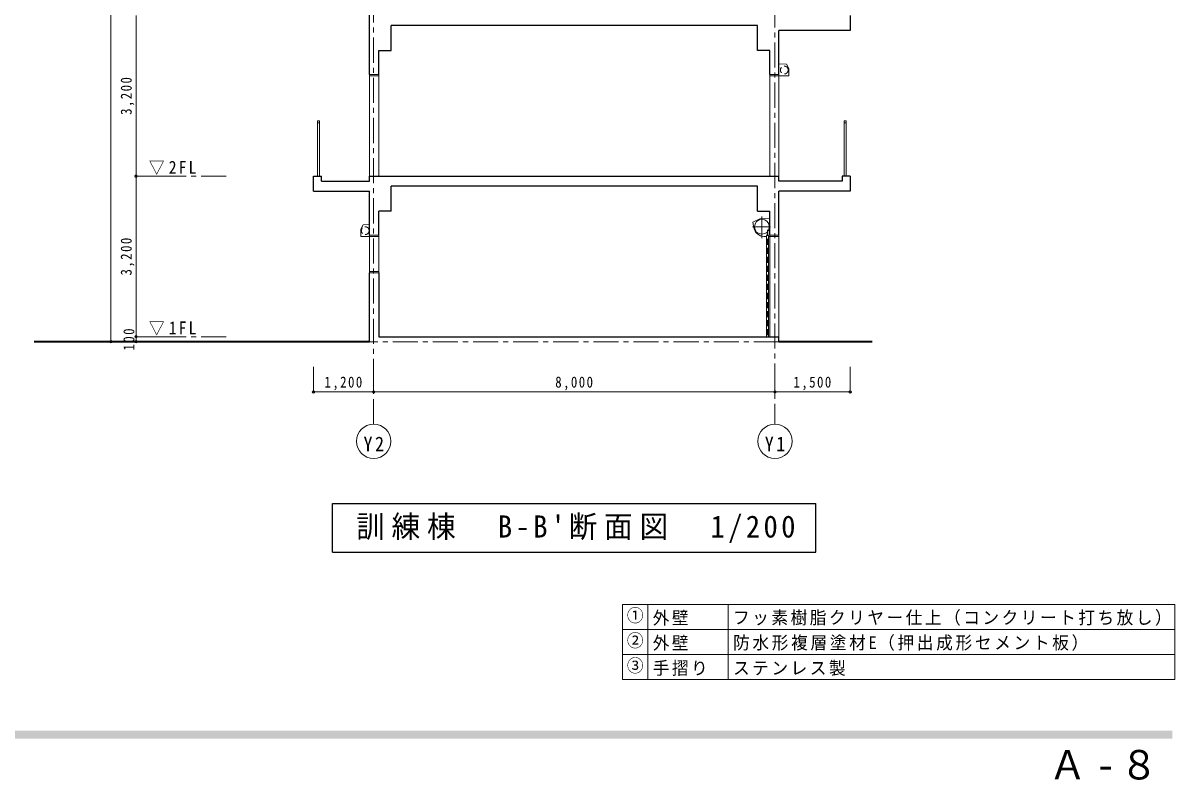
# Model space of a CAD drawing. Units: millimetres at full size. Extents: x -38230 to 40344, y -28542 to 27899.
# Drawn here: x 16093 to 39059, y -28542 to -13461 of the extents above; entities that cross this region are included whole.
import ezdxf
from ezdxf.enums import TextEntityAlignment as Align

# ---------------------------------------------------------------- set-up
doc = ezdxf.new("R2010")
doc.units = ezdxf.units.MM
doc.header["$LTSCALE"] = 100
doc.header["$PDMODE"] = 32
doc.header["$PDSIZE"] = 50
doc.linetypes.add('CHAIN1', pattern=[8, 5, -1, 1, -1])
doc.linetypes.add('DASHED1', pattern=[1.8, 1.2, -0.6])
for name, color, linetype, lineweight in [('1-1_極細線', 4, 'Continuous', 9), ('1-2_細線', 7, 'Continuous', 18), ('1-3_中線', 3, 'Continuous', 25), ('1-4_太線', 2, 'Continuous', 35), ('1-5_極太線', 4, 'Continuous', 9), ('1-8_ﾊｯﾁﾝｸﾞ', 4, 'Continuous', 9), ('1-A_中芯線', 4, 'CHAIN1', 9), ('1-D_文字', 7, 'Continuous', 18), ('1-E_寸法', 4, 'Continuous', 9), ('4-2_機器', 7, 'Continuous', 18)]:
    doc.layers.add(name, color=color, linetype=linetype, lineweight=lineweight)
doc.layers.add('4-D_文字', color=7, linetype='Continuous')
doc.layers.add('F-D', color=150, linetype='Continuous')
doc.styles.add('ＭＳ ゴシック', font='')
doc.styles.get('ＭＳ ゴシック').set_extended_font_data('MS Gothic')

# ---------------------------------------------------------------- blocks, each defined once
blk = doc.blocks.new('0123')
at = {"layer": '1-D_文字'}
blk.add_circle((0, 0), 342, dxfattribs=at)

msp = doc.modelspace()

# ---------------------------------------------------------------- linework, layer by layer
at = {"layer": '1-1_極細線'}
for p, q in [((23002.6, -14510.6), (23002.6, -16510.6)), ((23183.6, -14510.6), (23183.6, -16510.6)), ((30983.6, -14510.6), (30983.6, -16510.6)), ((31164.6, -14510.6), (31164.6, -16510.6)), ((23002.6, -17710.6), (23002.6, -18410.6)), ((23183.6, -17710.6), (23183.6, -18410.6)), ((30983.6, -17710.6), (30983.6, -19710.6)), ((31164.6, -17710.6), (31164.6, -19710.6))]:
    msp.add_line(p, q, dxfattribs=at)
at = {"layer": '1-2_細線'}
for p, q in [((23002.6, -14485.6), (23183.6, -14485.6)), ((23002.6, -14485.6), (23002.6, -14510.6)), ((23002.6, -14510.6), (23183.6, -14510.6)), ((23183.6, -14485.6), (23183.6, -14510.6)), ((30983.6, -14485.6), (30983.6, -14510.6)), ((30983.6, -14485.6), (31164.6, -14485.6)), ((30983.6, -14510.6), (31164.6, -14510.6)), ((31164.6, -14485.6), (31164.6, -14510.6)), ((21963.6, -15410.6), (22003.6, -15410.6)), ((21963.6, -15410.6), (21963.6, -16510.6)), ((21963.6, -15450.6), (22003.6, -15450.6)), ((22003.6, -15410.6), (22003.6, -16510.6)), ((32463.6, -16510.6), (32463.6, -15410.6)), ((32503.6, -15450.6), (32463.6, -15450.6)), ((23002.6, -17685.6), (23183.6, -17685.6)), ((23002.6, -17685.6), (23002.6, -17710.6)), ((23002.6, -17710.6), (23183.6, -17710.6)), ((23183.6, -17685.6), (23183.6, -17710.6)), ((30983.6, -17685.6), (30983.6, -17710.6)), ((30983.6, -17685.6), (31164.6, -17685.6)), ((30983.6, -17710.6), (31164.6, -17710.6)), ((31164.6, -17685.6), (31164.6, -17710.6)), ((23002.6, -18410.6), (23002.6, -18435.6)), ((23002.6, -18410.6), (23183.6, -18410.6)), ((23002.6, -18435.6), (23183.6, -18435.6)), ((23183.6, -18410.6), (23183.6, -18435.6))]:
    msp.add_line(p, q, dxfattribs=at)
msp.add_lwpolyline([(32503.6, -16510.6), (32503.6, -15410.6), (32463.6, -15410.6)], dxfattribs=at)
at = {"layer": '1-3_中線'}
for p, q in [((23002.6, -14485.6), (23002.6, -6710.6)), ((32583.6, -13310.6), (32583.6, -13610.6)), ((30733.6, -13510.6), (23433.6, -13510.6)), ((30733.6, -14010.6), (30733.6, -13510.6)), ((32583.6, -13610.6), (31164.6, -13610.6)), ((31164.6, -14485.6), (31164.6, -13610.6)), ((23183.6, -14485.6), (23183.6, -14010.6)), ((30983.6, -14010.6), (30733.6, -14010.6)), ((30983.6, -14485.6), (30983.6, -14010.6)), ((21883.6, -16510.6), (22043.6, -16510.6)), ((21883.6, -16810.6), (21883.6, -16510.6)), ((22043.6, -16610.6), (22043.6, -16510.6)), ((23002.6, -16510.6), (31164.6, -16510.6)), ((32423.6, -16510.6), (32423.6, -16610.6)), ((32583.6, -16510.6), (32423.6, -16510.6)), ((32583.6, -16510.6), (32583.6, -16810.6)), ((23433.6, -17210.6), (23433.6, -16710.6)), ((30733.6, -16710.6), (23433.6, -16710.6)), ((30733.6, -17210.6), (30733.6, -16710.6)), ((21883.6, -16810.6), (23002.6, -16810.6)), ((23002.6, -17685.6), (23002.6, -16810.6)), ((32583.6, -16810.6), (31164.6, -16810.6)), ((31164.6, -17685.6), (31164.6, -16810.6)), ((23183.6, -17685.6), (23183.6, -17210.6)), ((23433.6, -17210.6), (23183.6, -17210.6)), ((30733.6, -17210.6), (30983.6, -17210.6)), ((30983.6, -17685.6), (30983.6, -17210.6)), ((23002.6, -19810.6), (23002.6, -18435.6)), ((23183.6, -18435.6), (23183.6, -19710.6)), ((23183.6, -19710.6), (31164.6, -19710.6)), ((31164.6, -19810.6), (31164.6, -19710.6))]:
    msp.add_line(p, q, dxfattribs=at)
at = {"layer": '1-3_中線', "color": 4, "lineweight": 9}
for p, q in [((31166.6, -14271.2), (31315, -14282.5)), ((31358.6, -14510.6), (31164.6, -14510.6)), ((22827.6, -17564.5), (22827.6, -17710.6)), ((22827.6, -17710.6), (23002.6, -17710.6))]:
    msp.add_line(p, q, dxfattribs=at)
at = {"layer": '1-3_中線'}
for points in [[(23183.6, -14010.6), (23433.6, -14010.6), (23433.6, -13510.6)], [(22043.6, -16610.6), (23002.6, -16610.6), (23002.6, -16510.6)], [(32423.6, -16610.6), (31164.6, -16610.6), (31164.6, -16510.6)], [(22265.3, -24005.4), (22265.3, -23032.7), (31901.9, -23032.7)], [(22265.3, -24005.4), (31901.9, -24005.4), (31901.9, -23032.7)]]:
    msp.add_lwpolyline(points, dxfattribs=at)
at = {"layer": '1-3_中線', "color": 4, "lineweight": 9}
for points in [[(31315, -14282.5), (31358.6, -14364.5), (31358.6, -14510.6)], [(23000.6, -17471.2), (22871.2, -17482.5), (22827.6, -17564.5)]]:
    msp.add_lwpolyline(points, dxfattribs=at)
at = {"layer": '1-3_中線', "color": 4, "linetype": 'DASHED1', "lineweight": 9}
for centre in [(31270.6, -14397.1), (22915.6, -17597.1)]:
    msp.add_circle(centre, 77.5, dxfattribs=at)
at = {"layer": '1-4_太線'}
for p, q in [((23002.6, -19810.6), (16314, -19810.6)), ((33020.7, -19810.6), (31164.6, -19810.6))]:
    msp.add_line(p, q, dxfattribs=at)
at = {"layer": '1-5_極太線'}
for p, q in [((30782.6, -17359.6), (30983.6, -17352.6)), ((30983.6, -17710.6), (30983.6, -17352.6)), ((30944.1, -17631), (30927.1, -17631)), ((30944.1, -17631), (30944.1, -17690.6)), ((30916.1, -17710.6), (30862.6, -17710.6)), ((30916.1, -17690.6), (30916.1, -19710.6)), ((30955.1, -17690.6), (30944.1, -17690.6)), ((30955.1, -19710.6), (30955.1, -17690.6)), ((30983.6, -17710.6), (30955.1, -17710.6))]:
    msp.add_line(p, q, dxfattribs=at)
for points in [[(30665.4, -17543.9), (30645.6, -17426.6), (30782.6, -17359.6)], [(30927.1, -17631), (30927.1, -17690.6), (30916.1, -17690.6)]]:
    msp.add_lwpolyline(points, dxfattribs=at)
msp.add_circle((30823.6, -17520.6), 147.5, dxfattribs=at)
msp.add_arc((30862.6, -17510.6), 200, 189.57716, 270, dxfattribs=at)
at = {"layer": '1-8_ﾊｯﾁﾝｸﾞ', "color": 7, "linetype": 'DASHED1', "lineweight": 18}
msp.add_line((30935.6, -17579.2), (30935.6, -19710.6), dxfattribs=at)
at = {"layer": '1-A_中芯線'}
for p, q in [((23083.6, -21451.6), (23083.6, -4247.3)), ((31083.6, -4247.3), (31083.6, -21451.6)), ((18845.9, -16510.6), (20204, -16510.6)), ((30823.6, -17316.3), (30823.6, -17744.3)), ((30993.6, -17520.6), (30633.8, -17520.6)), ((18845.9, -19710.6), (20204, -19710.6)), ((31164.6, -19810.6), (23002.6, -19810.6))]:
    msp.add_line(p, q, dxfattribs=at)
at = {"layer": '1-E_寸法'}
for p, q in [((17845.9, -19810.6), (17845.9, -5210.6)), ((18345.9, -16510.6), (18345.9, -13310.6)), ((18345.9, -16510.6), (18845.9, -16510.6)), ((18345.9, -19710.6), (18345.9, -16510.6)), ((18345.9, -19710.6), (18845.9, -19710.6)), ((18345.9, -19810.6), (18345.9, -19710.6)), ((17845.9, -19810.6), (18345.9, -19810.6)), ((18345.9, -19810.6), (18845.9, -19810.6)), ((21883.6, -20810.6), (21883.6, -20310.6)), ((23083.6, -20810.6), (23083.6, -20310.6)), ((31083.6, -20810.6), (31083.6, -20310.6)), ((32583.6, -20810.6), (32583.6, -20310.6)), ((21883.6, -20810.6), (23083.6, -20810.6)), ((23083.6, -20810.6), (31083.6, -20810.6)), ((31083.6, -20810.6), (32583.6, -20810.6))]:
    msp.add_line(p, q, dxfattribs=at)
at = {"layer": '1-E_寸法', "color": 2}
for p in [(18345.9, -16510.6), (18345.9, -19710.6), (17845.9, -19810.6), (18345.9, -19810.6), (21883.6, -20810.6), (23083.6, -20810.6), (31083.6, -20810.6), (32583.6, -20810.6)]:
    msp.add_point(p, dxfattribs=at)
at = {"layer": '4-2_機器'}
for p, q in [((28046.6, -25043.9), (28046.6, -26543.9)), ((28046.6, -25043.9), (39058.7, -25043.9)), ((28546.6, -25043.9), (28546.6, -26543.9)), ((30148.7, -25043.9), (30148.7, -26543.9)), ((39058.7, -25043.9), (39058.7, -26543.9)), ((28046.6, -25543.9), (39058.7, -25543.9)), ((28046.6, -26043.9), (39058.7, -26043.9)), ((28046.6, -26543.9), (39058.7, -26543.9))]:
    msp.add_line(p, q, dxfattribs=at)
at = {"layer": 'F-D'}
msp.add_solid([(-38230.5, -27721.4), (-38230.5, -27561.4), (39005.4, -27721.4), (39005.4, -27561.4)], dxfattribs=at)

# ---------------------------------------------------------------- block references
at = {"layer": '1-D_文字'}
for p in [(23083.6, -21793.4), (31083.6, -21793.4)]:
    msp.add_blockref('0123', p, dxfattribs=at)

# ---------------------------------------------------------------- texts
at = {"layer": '1-D_文字', "char_height": 256.6, "attachment_point": 7, "style": 'ＭＳ ゴシック'}
for s, insert in [('\\T1.26;\\W0.9;▽2FL', (18600.5, -16486.1)), ('\\T1.26;\\W0.9;▽1FL', (18600.5, -19686.1))]:
    msp.add_mtext(s, dxfattribs=dict(at, insert=insert))
at = {"layer": '1-D_文字', "color": 3, "char_height": 293.3, "attachment_point": 7, "style": 'ＭＳ ゴシック'}
for s, insert in [('\\T1.28;\\W0.9;Y2', (22881.1, -21993.4)), ('\\T1.28;\\W0.9;Y1', (30881.1, -21993.4))]:
    msp.add_mtext(s, dxfattribs=dict(at, insert=insert))
at = {"layer": '1-D_文字', "color": 2, "insert": (22733.6, -23819.1), "char_height": 439.9, "attachment_point": 7, "style": 'ＭＳ ゴシック'}
msp.add_mtext("\\T1.24;\\W0.95;訓練棟\u3000B-B'断面図\u30001/200", dxfattribs=at)
at = {"layer": '1-E_寸法', "color": 7, "char_height": 219.9, "attachment_point": 7, "rotation": 90, "style": 'ＭＳ ゴシック'}
for s, insert in [('\\T1.23;\\W0.85;3,200', (18315.9, -15290.6)), ('\\T1.23;\\W0.85;3,200', (18315.9, -18490.6)), ('\\T1.23;\\W0.85;100', (18315.9, -19985.6))]:
    msp.add_mtext(s, dxfattribs=dict(at, insert=insert))
at = {"layer": '1-E_寸法', "color": 7, "char_height": 219.9, "attachment_point": 7, "style": 'ＭＳ ゴシック'}
for s, insert in [('\\T1.23;\\W0.85;1,200', (22103.6, -20780.6)), ('\\T1.23;\\W0.85;8,000', (26703.6, -20780.6)), ('\\T1.23;\\W0.85;1,500', (31453.6, -20780.6))]:
    msp.add_mtext(s, dxfattribs=dict(at, insert=insert))
at = {"layer": '4-D_文字', "style": 'ＭＳ ゴシック', "width": 0.95}
for s, p in [('①', (28131.6, -25468.9)), ('②', (28131.6, -25968.9)), ('③', (28131.6, -26468.9))]:
    msp.add_text(s, height=256.6, dxfattribs=at).set_placement(p, align=Align.BOTTOM_LEFT)
at = {"layer": '4-D_文字', "char_height": 256.6, "attachment_point": 7, "style": 'ＭＳ ゴシック'}
for s, insert in [('\\T1.15;\\W0.95;外壁', (28646.6, -25468.9)), ('\\T1.15;\\W0.95;フッ素樹脂クリヤー仕上（コンクリート打ち放し）', (30248.7, -25468.9)), ('\\T1.15;\\W0.95;外壁', (28646.6, -25968.9)), ('\\T1.16;\\W0.95;防水形複層塗材E（押出成形セメント板）', (30248.7, -25968.9)), ('\\T1.15;\\W0.95;手摺り', (28646.6, -26468.9)), ('\\T1.15;\\W0.95;ステンレス製', (30248.7, -26468.9))]:
    msp.add_mtext(s, dxfattribs=dict(at, insert=insert))
at = {"layer": 'F-D', "color": 2, "insert": (36537.9, -28542.2), "char_height": 586.5, "attachment_point": 7, "style": 'ＭＳ ゴシック'}
msp.add_mtext('\\T1.25;\\W0.95;Ａ-８', dxfattribs=at)

doc.saveas('drawing.dxf')
